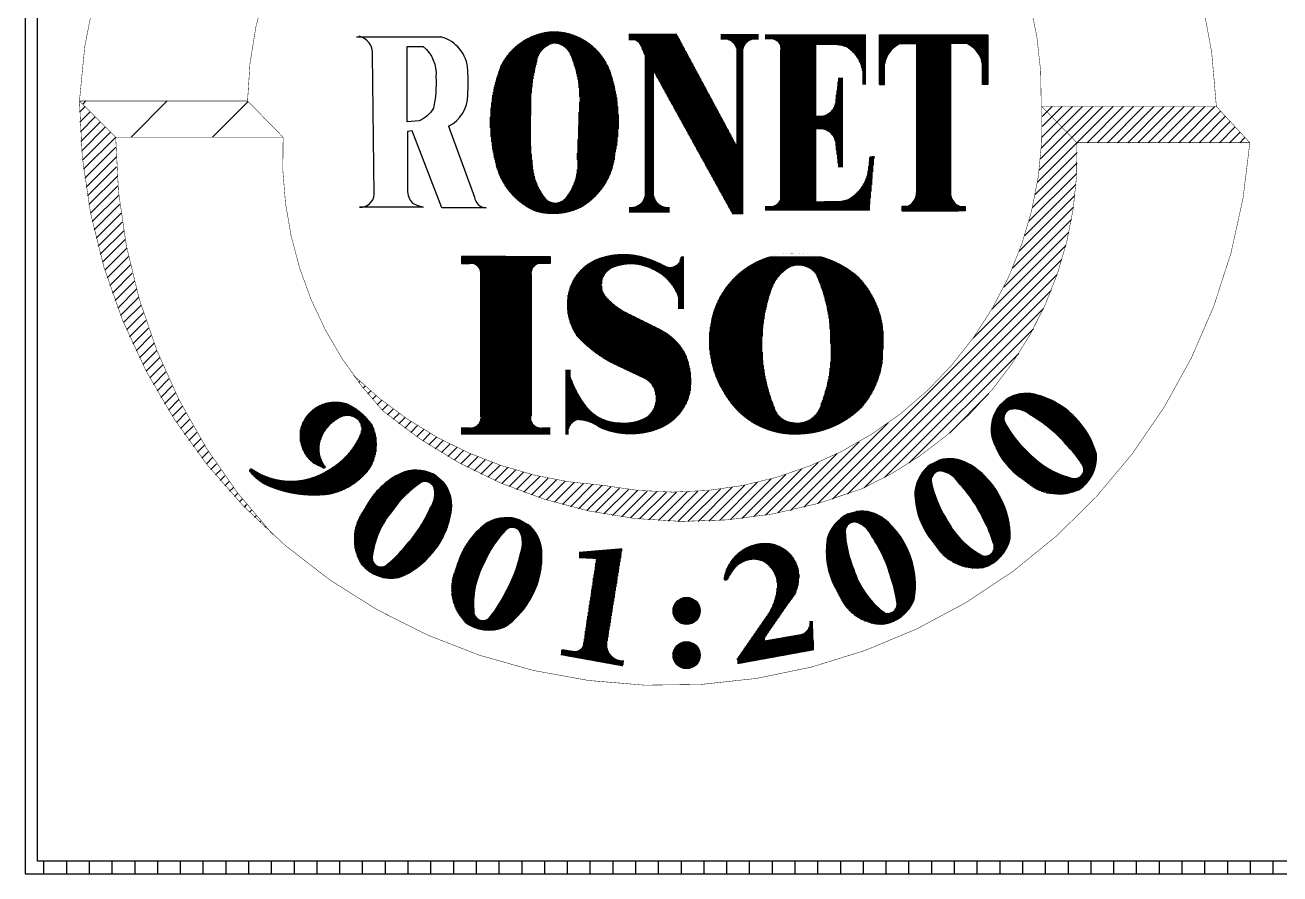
# Model space of a CAD drawing. Extents: x 271 to 16033, y -55852 to 2525.
# Drawn here: x 15930.407 to 15933.132, y -55792.312 to -55790.469 of the extents above; entities that cross this region are included whole.
import ezdxf

# ---------------------------------------------------------------- set-up
doc = ezdxf.new("R2010")
doc.units = 0
doc.header["$MEASUREMENT"] = 0
doc.layers.add('1501-KIR-BETON', color=30, linetype='Continuous')
pattern_1 = [(90, (-11.1059755, -14.9656626), (-0.00125, 8e-20), [])]

msp = doc.modelspace()

# ---------------------------------------------------------------- hatches: boundary and pattern name
at = {"layer": '1501-KIR-BETON', "linetype": 'Continuous', "ltscale": 0.125}
h = msp.add_hatch(dxfattribs=at)
h.set_pattern_fill('ANSI31', color=250, scale=0.39543, angle=45, style=0, pattern_type=2)
h.set_pattern_definition([(90, (-439.163473, -591.78704), (-0.04942873692, 3e-18), [])])
h.paths.add_polyline_path([(15930.40698, -55789.25488), (15930.40698, -55792.31202), (15935.2559, -55792.31202), (15935.2559, -55789.25488)], flags=0)
h.paths.add_polyline_path([(15930.43414, -55789.28247), (15935.22791, -55789.28247), (15935.22791, -55792.284), (15930.43414, -55792.284)], flags=0)
h = msp.add_hatch(dxfattribs=at)
h.set_pattern_fill('ANSI31', color=250, scale=0.01, angle=45, style=0, pattern_type=2)
h.set_pattern_definition(pattern_1)
h.paths.add_polyline_path([(15931.54488, -55790.48321, 0.2501136), (15931.44105, -55790.55637, 0.1574805), (15931.42793, -55790.76275, 0.2496963), (15931.51537, -55790.87304, 0.1937019), (15931.61483, -55790.8643, 0.2418511), (15931.68806, -55790.74965, 0.1345752), (15931.67822, -55790.57166, 0.27258), (15931.57548, -55790.4843, 0.0684902)], flags=0)
h.paths.add_polyline_path([(15931.55471, -55790.50832, 0.3187713), (15931.51755, -55790.55091, 0.0714393), (15931.50553, -55790.66011, 0.0559692), (15931.51209, -55790.79442, 0.1149495), (15931.53941, -55790.84793, 0.3813604), (15931.57985, -55790.84574, 0.2103338), (15931.60608, -55790.75729), (15931.61046, -55790.65355, 0.1250519), (15931.59188, -55790.53344, 0.3039856)], flags=0)
h = msp.add_hatch(dxfattribs=at)
h.set_pattern_fill('ANSI31', color=250, scale=0.01, angle=45, style=0, pattern_type=2)
h.set_pattern_definition(pattern_1)
h.paths.add_polyline_path([(15931.71864, -55790.48761), (15931.82129, -55790.48761), (15931.95228, -55790.73122), (15931.95228, -55790.53122, 0.3757239), (15931.93315, -55790.50045), (15931.91838, -55790.50045), (15931.91838, -55790.48875), (15931.95913, -55790.48875), (15931.99988, -55790.48875), (15931.99988, -55790.50045), (15931.98511, -55790.50045, 0.3757239), (15931.96598, -55790.53122), (15931.96598, -55790.87917), (15931.94367, -55790.87917), (15931.77242, -55790.56899), (15931.77242, -55790.83208, 0.4837898), (15931.80598, -55790.86389), (15931.80598, -55790.87593), (15931.76296, -55790.87593), (15931.71993, -55790.87593), (15931.71993, -55790.86389, 0.4837898), (15931.75349, -55790.83208), (15931.75349, -55790.5347), (15931.74342, -55790.51185, 0.1718664), (15931.73136, -55790.50137), (15931.71864, -55790.50137)], flags=0)
h = msp.add_hatch(dxfattribs=at)
h.set_pattern_fill('ANSI31', color=250, scale=0.01, angle=45, style=0, pattern_type=2)
h.set_pattern_definition(pattern_1)
h.paths.add_polyline_path([(15932.01519, -55790.49933), (15932.01523, -55790.48938), (15932.23263, -55790.48938), (15932.23263, -55790.59798), (15932.22573, -55790.59798), (15932.22573, -55790.5704, 0.2271251), (15932.19036, -55790.5161, 0.0657499), (15932.16706, -55790.51179), (15932.12479, -55790.51179), (15932.12479, -55790.66608), (15932.13687, -55790.66608, 0.364132), (15932.16706, -55790.63505), (15932.17397, -55790.58333), (15932.18173, -55790.58333), (15932.18173, -55790.6803), (15932.18173, -55790.77727), (15932.17397, -55790.77727), (15932.16706, -55790.72555, 0.364132), (15932.13687, -55790.69452), (15932.12479, -55790.69452), (15932.12479, -55790.85181), (15932.16781, -55790.85118, 0.1045747), (15932.19437, -55790.84708, 0.2428724), (15932.238, -55790.78326), (15932.2418, -55790.7542), (15932.25075, -55790.75357), (15932.2404, -55790.87122), (15932.01523, -55790.87122), (15932.01527, -55790.86238), (15932.02523, -55790.86238, 0.382429), (15932.04771, -55790.84471), (15932.04771, -55790.52303, 0.4540371), (15932.02863, -55790.49933)], flags=0)
h = msp.add_hatch(dxfattribs=at)
h.set_pattern_fill('ANSI31', color=250, scale=0.01, angle=45, style=0, pattern_type=2)
h.set_pattern_definition(pattern_1)
h.paths.add_polyline_path([(15932.4161, -55790.83264), (15932.4161, -55790.50862), (15932.45185, -55790.50862, -0.253719), (15932.48588, -55790.55381), (15932.48588, -55790.59798), (15932.49708, -55790.59798), (15932.49708, -55790.48969), (15932.2619, -55790.48969), (15932.2619, -55790.59798), (15932.2731, -55790.59798), (15932.2731, -55790.55381, -0.253719), (15932.30713, -55790.50862), (15932.34288, -55790.50862), (15932.34288, -55790.83264, -0.3154562), (15932.32177, -55790.863), (15932.31057, -55790.863), (15932.31057, -55790.87247), (15932.43333, -55790.87247), (15932.44841, -55790.87247), (15932.44841, -55790.863), (15932.43721, -55790.863, -0.3154562)], flags=0)
h = msp.add_hatch(dxfattribs=at)
h.set_pattern_fill('ANSI31', color=250, style=0, pattern_type=2)
h.set_pattern_definition([(45, (-1843.54321, -272.9211), (-0.08838834765, 0.08838834765), [])])
h.paths.add_polyline_path([(15930.52504, -55790.63358), (15930.6037, -55790.71217), (15930.96721, -55790.71217), (15930.89003, -55790.63358)], flags=0)
h = msp.add_hatch(dxfattribs=at)
h.set_pattern_fill('ANSI31', color=250, scale=0.01, angle=45, style=0, pattern_type=2)
h.set_pattern_definition(pattern_1)
h.paths.add_polyline_path([(15931.50582, -55791.01174, -0.5139695), (15931.52988, -55790.98637), (15931.54725, -55790.98637), (15931.54725, -55790.97168), (15931.45102, -55790.97168), (15931.35478, -55790.97168), (15931.35478, -55790.98637), (15931.37215, -55790.98637, -0.5139695), (15931.39621, -55791.01174), (15931.39621, -55791.31755, -0.5139695), (15931.37215, -55791.34292), (15931.35478, -55791.34292), (15931.35478, -55791.35761), (15931.45102, -55791.35761), (15931.54725, -55791.35761), (15931.54725, -55791.34292), (15931.52988, -55791.34292, -0.5139695), (15931.50582, -55791.31755)], flags=0)
h = msp.add_hatch(dxfattribs=at)
h.set_pattern_fill('ANSI31', color=250, scale=0.01, angle=45, style=0, pattern_type=2)
h.set_pattern_definition(pattern_1)
h.paths.add_polyline_path([(15931.83692, -55790.97168), (15931.83692, -55791.08508), (15931.82628, -55791.08508), (15931.82628, -55791.06093, 0.2133943), (15931.77068, -55790.99958, 0.2219685), (15931.68172, -55790.9962, 0.4696341), (15931.66721, -55791.05755, 0.0990227), (15931.71411, -55791.09378), (15931.78277, -55791.12788, -0.1608866), (15931.84079, -55791.18295, -0.1426717), (15931.85094, -55791.267, -0.2315166), (15931.78954, -55791.34265, -0.2150732), (15931.65465, -55791.34265, 0.1657525), (15931.60581, -55791.32622, 0.3233938), (15931.58696, -55791.35134, 0.0091896), (15931.58696, -55791.35761), (15931.58067, -55791.35761), (15931.58067, -55791.21725), (15931.59034, -55791.21725), (15931.59034, -55791.22995, 0.0843412), (15931.62709, -55791.29854, 0.219811), (15931.69671, -55791.33188, 0.1581345), (15931.75763, -55791.3198, 0.279261), (15931.77649, -55791.27149, 0.2568073), (15931.75328, -55791.23671), (15931.68656, -55791.20512, -0.0909467), (15931.60629, -55791.14474, -0.2395513), (15931.59131, -55791.03692, -0.2501209), (15931.66576, -55790.97168, -0.1552993), (15931.75908, -55790.97538, -0.0421397), (15931.79389, -55790.99036, 0.3874877), (15931.82768, -55790.9847), (15931.83178, -55790.97168)], flags=0)
h = msp.add_hatch(dxfattribs=at)
h.set_pattern_fill('ANSI31', color=250, scale=0.01, angle=45, style=0, pattern_type=2)
h.set_pattern_definition(pattern_1)
h.paths.add_polyline_path([(15932.21505, -55791.01425, 0.1087526), (15932.13567, -55790.97168), (15932.0241, -55790.97168, 0.2581586), (15931.90052, -55791.09879, 0.2174175), (15931.92947, -55791.27393, 0.2467707), (15932.06919, -55791.35761), (15932.08868, -55791.35761, 0.1855698), (15932.22173, -55791.30102, 0.1881271), (15932.27017, -55791.17288, 0.2233731)], flags=0)
h.paths.add_polyline_path([(15932.02813, -55791.0414, -0.1854456), (15932.06923, -55790.99363, -0.3212835), (15932.1246, -55791.00872, -0.1077519), (15932.15625, -55791.15635, -0.1134406), (15932.13634, -55791.29032, -0.4155189), (15932.07343, -55791.33138, -0.3191683), (15932.034, -55791.2987, -0.1833689)], flags=0)
h = msp.add_hatch(dxfattribs=at)
h.set_pattern_fill('ANSI31', color=250, scale=0.01, angle=45, style=0, pattern_type=2)
h.set_pattern_definition(pattern_1)
h.paths.add_polyline_path([(15930.89729, -55791.43098, 0.3074167), (15931.06678, -55791.43425, 0.1626504), (15931.13475, -55791.35899, 0.3378705), (15931.12901, -55791.32463, 0.3482616), (15931.08398, -55791.32545, 0.2277949), (15931.04631, -55791.38189, 0.1911311), (15931.0586, -55791.42689, -1.0582718), (15931.05368, -55791.43016), (15931.03485, -55791.42116, -0.3117879), (15931.00701, -55791.34017, -0.4145913), (15931.10691, -55791.29108, -0.137025), (15931.16177, -55791.33853, -0.2518029), (15931.1544, -55791.43343, -0.1814776), (15931.06678, -55791.48824, -0.1243627), (15930.94478, -55791.47352, -0.1535401), (15930.89401, -55791.4367)], flags=0)
h = msp.add_hatch(dxfattribs=at)
h.set_pattern_fill('ANSI31', color=250, scale=0.01, angle=128.62385, style=0, pattern_type=2)
h.set_pattern_definition([(173.6238534714, (13.6397124, -12.6992912), (-0.000138818994368, -0.001242267799954), [])])
h.paths.add_polyline_path([(15932.69496, -55791.47799, 0.271671), (15932.73319, -55791.40043, 0.1289208), (15932.68724, -55791.3213, 0.1456077), (15932.59898, -55791.27052, 0.2012524), (15932.53732, -55791.28155), (15932.52311, -55791.2945, 0.217133), (15932.50604, -55791.36286, 0.1634547), (15932.56754, -55791.45069), (15932.59158, -55791.46905, 0.2690141)], flags=0)
h.paths.add_polyline_path([(15932.58677, -55791.39808, -0.0875353), (15932.53334, -55791.3303, -0.4003995), (15932.5453, -55791.30326, -0.2272147), (15932.59075, -55791.31587, -0.0817219), (15932.66705, -55791.37875, -0.0466858), (15932.70181, -55791.4214, -0.6743354), (15932.68382, -55791.45348, -0.1504211)], flags=0)
h = msp.add_hatch(dxfattribs=at)
h.set_pattern_fill('ANSI31', color=250, scale=0.01, angle=112.11343, style=0, pattern_type=2)
h.set_pattern_definition([(157.1134304365, (9.4683119, -16.0519413), (-0.000486135010846, -0.001151595741235), [])])
h.paths.add_polyline_path([(15932.48729, -55791.64681, 0.271671), (15932.54599, -55791.58332, 0.1289208), (15932.52442, -55791.49439, 0.1456077), (15932.45423, -55791.42062, 0.2012524), (15932.39198, -55791.41368), (15932.37468, -55791.42205, 0.217133), (15932.33888, -55791.48274, 0.1634547), (15932.37289, -55791.58443), (15932.39072, -55791.60887, 0.2690141)], flags=0)
h.paths.add_polyline_path([(15932.40628, -55791.53945, -0.0875353), (15932.37431, -55791.45928, -0.4003995), (15932.39346, -55791.43676, -0.2272147), (15932.43346, -55791.46176, -0.0817219), (15932.48874, -55791.54374, -0.0466858), (15932.50994, -55791.59451, -0.6743354), (15932.48358, -55791.62015, -0.1504211)], flags=0)
h = msp.add_hatch(dxfattribs=at)
h.set_pattern_fill('ANSI31', color=250, scale=0.01, angle=45, style=0, pattern_type=2)
h.set_pattern_definition(pattern_1)
h.paths.add_polyline_path([(15931.13724, -55791.63923, 0.271671), (15931.21856, -55791.66862, 0.1289208), (15931.2921, -55791.61416, 0.1456077), (15931.33276, -55791.52081, 0.2012524), (15931.31495, -55791.46075), (15931.30051, -55791.44807, 0.217133), (15931.23067, -55791.43869, 0.1634547), (15931.15021, -55791.50957), (15931.13464, -55791.5355, 0.2690141)], flags=0)
h.paths.add_polyline_path([(15931.20464, -55791.52284, -0.0875353), (15931.26606, -55791.46221, -0.4003995), (15931.29427, -55791.47109, -0.2272147), (15931.28679, -55791.51766, -0.0817219), (15931.23276, -55791.60048, -0.0466858), (15931.19423, -55791.63975, -0.6743354), (15931.16036, -55791.62544, -0.1504211)], flags=0)
h = msp.add_hatch(dxfattribs=at)
h.set_pattern_fill('ANSI31', color=250, scale=0.01, angle=103.01199, style=0, pattern_type=2)
h.set_pattern_definition([(148.0119930565, (6.8099627, -17.3475692), (-0.000662177175774, -0.001060198749237), [])])
h.paths.add_polyline_path([(15932.26937, -55791.77, 0.271671), (15932.33738, -55791.71659, 0.1289208), (15932.33015, -55791.62537, 0.1456077), (15932.27251, -55791.54143, 0.2012524), (15932.21214, -55791.52472), (15932.19374, -55791.53026, 0.217133), (15932.14878, -55791.58452, 0.1634547), (15932.16628, -55791.69031), (15932.18002, -55791.71726, 0.2690141)], flags=0)
h.paths.add_polyline_path([(15932.20637, -55791.65118, -0.0875353), (15932.18748, -55791.56696, -0.4003995), (15932.20996, -55791.54775, -0.2272147), (15932.24549, -55791.57876, -0.0817219), (15932.28711, -55791.66845, -0.0466858), (15932.30001, -55791.72194, -0.6743354), (15932.26993, -55791.74309, -0.1504211)], flags=0)
h = msp.add_hatch(dxfattribs=at)
h.set_pattern_fill('ANSI31', color=250, scale=0.01, angle=56.89781, style=0, pattern_type=2)
h.set_pattern_definition([(101.8978052015, (-7.7819632, -16.9338359), (-0.00122314610417, -0.000257708377538), [])])
h.paths.add_polyline_path([(15931.36177, -55791.7643, 0.271671), (15931.44741, -55791.77629, 0.1289208), (15931.50814, -55791.70784, 0.1456077), (15931.52869, -55791.60811, 0.2012524), (15931.49888, -55791.55301), (15931.48213, -55791.54359, 0.217133), (15931.41186, -55791.5488, 0.1634547), (15931.34774, -55791.63475), (15931.33785, -55791.66333, 0.2690141)], flags=0)
h.paths.add_polyline_path([(15931.40373, -55791.63651, -0.0875353), (15931.45134, -55791.56452, -0.4003995), (15931.48077, -55791.5674, -0.2272147), (15931.48305, -55791.61451, -0.0817219), (15931.44726, -55791.70668, -0.0466858), (15931.41766, -55791.75306, -0.6743354), (15931.38156, -55791.74604, -0.1504211)], flags=0)
h = msp.add_hatch(dxfattribs=at)
h.set_pattern_fill('ANSI31', color=250, scale=0.01, angle=45, style=0, pattern_type=2)
h.set_pattern_definition(pattern_1)
h.paths.add_polyline_path([(15931.61922, -55791.81664, -0.3738531), (15931.5957, -55791.82796), (15931.57306, -55791.82447), (15931.57131, -55791.83666), (15931.70472, -55791.86081), (15931.707, -55791.84883, -0.4434943), (15931.67047, -55791.81261), (15931.7037, -55791.60519), (15931.61051, -55791.61302), (15931.61051, -55791.62607), (15931.64796, -55791.62781)], flags=0)
h = msp.add_hatch(dxfattribs=at)
h.set_pattern_fill('ANSI31', color=250, scale=0.01, angle=45, style=0, pattern_type=2)
h.set_pattern_definition(pattern_1)
h.paths.add_polyline_path([(15932.03919, -55791.69842, -0.1272906), (15932.01593, -55791.75495), (15931.95378, -55791.84493), (15931.95493, -55791.85598), (15932.12002, -55791.82588), (15932.11697, -55791.76288), (15932.11125, -55791.76288, -0.3574946), (15932.09409, -55791.79145), (15932.0134, -55791.80555), (15932.01403, -55791.79792), (15932.06016, -55791.73077), (15932.07886, -55791.70564, 0.0951605), (15932.08799, -55791.66555, 0.3947194), (15932.01708, -55791.59356, 0.3754639), (15931.92443, -55791.67241, 0.5771956), (15931.93319, -55791.67176, -0.0811605), (15931.95378, -55791.64243, -0.2762068), (15932.00945, -55791.63329, -0.3359282)], flags=0)
h = msp.add_hatch(dxfattribs=at)
h.set_pattern_fill('ANSI31', color=250, scale=0.01, angle=45, style=0, pattern_type=2)
h.set_pattern_definition(pattern_1)
h.paths.add_polyline_path([(15931.87265, -55791.74087, 1), (15931.8139, -55791.74087, 1)], flags=0)
h = msp.add_hatch(dxfattribs=at)
h.set_pattern_fill('ANSI31', color=250, scale=0.01, angle=45, style=0, pattern_type=2)
h.set_pattern_definition(pattern_1)
h.paths.add_polyline_path([(15931.87265, -55791.83707, 1), (15931.8139, -55791.83707, 1)], flags=0)

# ---------------------------------------------------------------- linework, layer by layer
at = {"layer": '1501-KIR-BETON', "color": 250, "linetype": 'Continuous', "ltscale": 0.125}
for p, q in [((15931.1265, -55790.49426, 1172.19571), (15931.31, -55790.49426, 1172.19571)), ((15932.2619, -55790.59798, 1172.19571), (15932.2619, -55790.48969, 1172.19571)), ((15932.2619, -55790.48969, 1172.19571), (15932.49708, -55790.48969, 1172.19571)), ((15932.49708, -55790.48969, 1172.19571), (15932.49708, -55790.59798, 1172.19571)), ((15932.30713, -55790.50862, 1172.19571), (15932.34288, -55790.50862, 1172.19571)), ((15932.34288, -55790.50862, 1172.19571), (15932.34288, -55790.83288, 1172.19571)), ((15932.45185, -55790.50862, 1172.19571), (15932.4161, -55790.50862, 1172.19571)), ((15932.4161, -55790.50862, 1172.19571), (15932.4161, -55790.83288, 1172.19571)), ((15931.16496, -55790.83676, 1172.19571), (15931.16166, -55790.53268, 1172.19571)), ((15932.2731, -55790.59798, 1172.19571), (15932.2731, -55790.55381, 1172.19571)), ((15932.48588, -55790.59798, 1172.19571), (15932.48588, -55790.55381, 1172.19571)), ((15932.2619, -55790.59798, 1172.19571), (15932.2731, -55790.59798, 1172.19571)), ((15932.49708, -55790.59798, 1172.19571), (15932.48588, -55790.59798, 1172.19571)), ((15930.52505, -55790.63612, 1172.19571), (15930.52632, -55790.63485, 1172.19571)), ((15930.52533, -55790.65793, 1172.19571), (15930.53737, -55790.6459, 1172.19571)), ((15930.52597, -55790.67939, 1172.19571), (15930.54842, -55790.65694, 1172.19571)), ((15932.61461, -55790.64579, 1172.19571), (15932.61466, -55790.64573, 1172.19571)), ((15932.61466, -55790.64573, 1172.19571), (15932.61472, -55790.64567, 1172.19571)), ((15932.61528, -55790.66721, 1172.19571), (15932.62555, -55790.65694, 1172.19571)), ((15932.62555, -55790.65694, 1172.19571), (15932.63682, -55790.64567, 1172.19571)), ((15932.63644, -55790.66815, 1172.19571), (15932.65892, -55790.64567, 1172.19571)), ((15932.64732, -55790.67936, 1172.19571), (15932.68102, -55790.64567, 1172.19571)), ((15932.65821, -55790.69057, 1172.19571), (15932.70311, -55790.64567, 1172.19571)), ((15932.6691, -55790.70178, 1172.19571), (15932.72521, -55790.64567, 1172.19571)), ((15932.67998, -55790.71299, 1172.19571), (15932.74731, -55790.64567, 1172.19571)), ((15932.69087, -55790.7242, 1172.19571), (15932.7694, -55790.64567, 1172.19571)), ((15932.71291, -55790.72426, 1172.19571), (15932.7915, -55790.64567, 1172.19571)), ((15932.73501, -55790.72426, 1172.19571), (15932.8136, -55790.64567, 1172.19571)), ((15932.75711, -55790.72426, 1172.19571), (15932.83569, -55790.64567, 1172.19571)), ((15932.77921, -55790.72426, 1172.19571), (15932.85779, -55790.64567, 1172.19571)), ((15932.8013, -55790.72426, 1172.19571), (15932.87989, -55790.64567, 1172.19571)), ((15932.8234, -55790.72426, 1172.19571), (15932.90199, -55790.64567, 1172.19571)), ((15932.8455, -55790.72426, 1172.19571), (15932.92408, -55790.64567, 1172.19571)), ((15932.86759, -55790.72426, 1172.19571), (15932.94618, -55790.64567, 1172.19571)), ((15932.88969, -55790.72426, 1172.19571), (15932.96828, -55790.64567, 1172.19571)), ((15932.91179, -55790.72426, 1172.19571), (15932.99037, -55790.64567, 1172.19571)), ((15932.93388, -55790.72426, 1172.19571), (15933.00271, -55790.65543, 1172.19571)), ((15930.52696, -55790.7005, 1172.19571), (15930.55948, -55790.66798, 1172.19571)), ((15930.52827, -55790.72128, 1172.19571), (15930.57053, -55790.67903, 1172.19571)), ((15931.32648, -55790.68857, 1172.19571), (15931.38251, -55790.84225, 1172.19571)), ((15932.61485, -55790.71183, 1172.19571), (15932.64732, -55790.67936, 1172.19571)), ((15932.61538, -55790.68921, 1172.19571), (15932.63644, -55790.66815, 1172.19571)), ((15932.95598, -55790.72426, 1172.19571), (15933.01333, -55790.66691, 1172.19571)), ((15932.97808, -55790.72426, 1172.19571), (15933.02394, -55790.6784, 1172.19571)), ((15930.5299, -55790.74175, 1172.19571), (15930.58159, -55790.69007, 1172.19571)), ((15930.53183, -55790.76192, 1172.19571), (15930.59264, -55790.70111, 1172.19571)), ((15930.53405, -55790.7818, 1172.19571), (15930.60369, -55790.71216, 1172.19571)), ((15931.24737, -55790.69845, 1172.19571), (15931.23748, -55790.69954, 1172.19571)), ((15931.23748, -55790.69954, 1172.19571), (15931.23748, -55790.82688, 1172.19571)), ((15931.31219, -55790.86531, 1172.19571), (15931.24737, -55790.69845, 1172.19571)), ((15932.60885, -55790.78412, 1172.19571), (15932.67998, -55790.71299, 1172.19571)), ((15932.61167, -55790.75921, 1172.19571), (15932.6691, -55790.70178, 1172.19571)), ((15932.61364, -55790.73514, 1172.19571), (15932.65821, -55790.69057, 1172.19571)), ((15933.00018, -55790.72426, 1172.19571), (15933.03455, -55790.68988, 1172.19571)), ((15933.02227, -55790.72426, 1172.19571), (15933.04516, -55790.70137, 1172.19571)), ((15933.04437, -55790.72426, 1172.19571), (15933.05577, -55790.71285, 1172.19571)), ((15930.53655, -55790.80139, 1172.19571), (15930.604, -55790.73395, 1172.19571)), ((15932.60509, -55790.80998, 1172.19571), (15932.69087, -55790.7242, 1172.19571)), ((15930.53932, -55790.82072, 1172.19571), (15930.60465, -55790.75539, 1172.19571)), ((15932.59416, -55790.86511, 1172.19571), (15932.69119, -55790.76807, 1172.19571)), ((15932.60025, -55790.83692, 1172.19571), (15932.69136, -55790.74581, 1172.19571)), ((15930.54235, -55790.83979, 1172.19571), (15930.60565, -55790.77649, 1172.19571)), ((15930.54563, -55790.8586, 1172.19571), (15930.60697, -55790.79727, 1172.19571)), ((15932.58658, -55790.89478, 1172.19571), (15932.69037, -55790.79099, 1172.19571)), ((15930.54916, -55790.87717, 1172.19571), (15930.6086, -55790.81773, 1172.19571)), ((15932.5772, -55790.92626, 1172.19571), (15932.68883, -55790.81463, 1172.19571)), ((15930.55292, -55790.89551, 1172.19571), (15930.61054, -55790.83789, 1172.19571)), ((15932.56555, -55790.96, 1172.19571), (15932.68649, -55790.83907, 1172.19571)), ((15930.55691, -55790.91361, 1172.19571), (15930.61276, -55790.85777, 1172.19571)), ((15930.56113, -55790.9315, 1172.19571), (15930.61526, -55790.87736, 1172.19571)), ((15931.27154, -55790.86421, 1172.19571), (15931.13309, -55790.86421, 1172.19571)), ((15931.24847, -55790.85543, 1172.19571), (15931.25726, -55790.85982, 1172.19571)), ((15931.25726, -55790.85982, 1172.19571), (15931.27154, -55790.86421, 1172.19571)), ((15931.40779, -55790.86531, 1172.19571), (15931.31219, -55790.86531, 1172.19571)), ((15932.32177, -55790.863, 1172.19571), (15932.31057, -55790.863, 1172.19571)), ((15932.31057, -55790.863, 1172.19571), (15932.31057, -55790.87247, 1172.19571)), ((15932.31057, -55790.87247, 1172.19571), (15932.43333, -55790.87247, 1172.19571)), ((15932.44841, -55790.87247, 1172.19571), (15932.32565, -55790.87247, 1172.19571)), ((15932.43721, -55790.863, 1172.19571), (15932.44841, -55790.863, 1172.19571)), ((15932.44841, -55790.863, 1172.19571), (15932.44841, -55790.87247, 1172.19571)), ((15932.5509, -55790.99675, 1172.19571), (15932.68326, -55790.86439, 1172.19571)), ((15930.56556, -55790.94916, 1172.19571), (15930.61803, -55790.89669, 1172.19571)), ((15932.53198, -55791.03777, 1172.19571), (15932.67902, -55790.89073, 1172.19571)), ((15930.57021, -55790.96661, 1172.19571), (15930.62106, -55790.91576, 1172.19571)), ((15932.50613, -55791.08572, 1172.19571), (15932.67361, -55790.91824, 1172.19571)), ((15930.57506, -55790.98386, 1172.19571), (15930.62434, -55790.93457, 1172.19571)), ((15930.58012, -55791.0009, 1172.19571), (15930.62786, -55790.95315, 1172.19571)), ((15932.46538, -55791.14857, 1172.19571), (15932.66684, -55790.94711, 1172.19571)), ((15930.58537, -55791.01774, 1172.19571), (15930.63162, -55790.97149, 1172.19571)), ((15931.45102, -55790.97168, 1172.19571), (15931.35478, -55790.97168, 1172.19571)), ((15931.35478, -55790.97168, 1172.19571), (15931.35478, -55790.98637, 1172.19571)), ((15931.35478, -55790.98637, 1172.19571), (15931.37215, -55790.98637, 1172.19571)), ((15931.45102, -55790.97168, 1172.19571), (15931.54725, -55790.97168, 1172.19571)), ((15931.54725, -55790.98637, 1172.19571), (15931.52988, -55790.98637, 1172.19571)), ((15931.54725, -55790.97168, 1172.19571), (15931.54725, -55790.98637, 1172.19571)), ((15932.12826, -55791.50778, 1172.19571), (15932.65843, -55790.97761, 1172.19571)), ((15930.59081, -55791.0344, 1172.19571), (15930.63561, -55790.9896, 1172.19571)), ((15930.59645, -55791.05086, 1172.19571), (15930.63982, -55791.00749, 1172.19571)), ((15931.39621, -55791.01174, 1172.19571), (15931.39621, -55791.31755, 1172.19571)), ((15931.50582, -55791.01174, 1172.19571), (15931.50582, -55791.31755, 1172.19571)), ((15932.1598, -55791.49834, 1172.19571), (15932.648, -55791.01014, 1172.19571)), ((15930.60227, -55791.06713, 1172.19571), (15930.64425, -55791.02516, 1172.19571)), ((15930.60827, -55791.08323, 1172.19571), (15930.64889, -55791.04261, 1172.19571)), ((15930.61445, -55791.09915, 1172.19571), (15930.65373, -55791.05987, 1172.19571)), ((15932.19305, -55791.48719, 1172.19571), (15932.63497, -55791.04527, 1172.19571)), ((15930.62081, -55791.11489, 1172.19571), (15930.65878, -55791.07692, 1172.19571)), ((15930.62734, -55791.13045, 1172.19571), (15930.66402, -55791.09377, 1172.19571)), ((15932.22891, -55791.47342, 1172.19571), (15932.61835, -55791.08398, 1172.19571)), ((15930.63403, -55791.14585, 1172.19571), (15930.66945, -55791.11043, 1172.19571)), ((15930.6409, -55791.16108, 1172.19571), (15930.67508, -55791.12691, 1172.19571)), ((15930.64793, -55791.17615, 1172.19571), (15930.68089, -55791.1432, 1172.19571)), ((15932.27302, -55791.45142, 1172.19571), (15932.59635, -55791.12808, 1172.19571)), ((15930.65512, -55791.19106, 1172.19571), (15930.68688, -55791.1593, 1172.19571)), ((15930.66248, -55791.2058, 1172.19571), (15930.69304, -55791.17523, 1172.19571)), ((15930.66999, -55791.22039, 1172.19571), (15930.69939, -55791.19099, 1172.19571)), ((15930.67766, -55791.23482, 1172.19571), (15930.7059, -55791.20657, 1172.19571)), ((15932.32694, -55791.41959, 1172.19571), (15932.56452, -55791.18201, 1172.19571)), ((15930.68548, -55791.24909, 1172.19571), (15930.71259, -55791.22198, 1172.19571)), ((15931.12227, -55791.23215, 1172.19571), (15931.1227, -55791.23171, 1172.19571)), ((15930.69345, -55791.26321, 1172.19571), (15930.71944, -55791.23723, 1172.19571)), ((15930.70158, -55791.27719, 1172.19571), (15930.72645, -55791.25231, 1172.19571)), ((15931.13172, -55791.24479, 1172.19571), (15931.13404, -55791.24247, 1172.19571)), ((15931.14139, -55791.25722, 1172.19571), (15931.14559, -55791.25302, 1172.19571)), ((15930.70985, -55791.29101, 1172.19571), (15930.73363, -55791.26723, 1172.19571)), ((15930.71827, -55791.30468, 1172.19571), (15930.74096, -55791.28199, 1172.19571)), ((15931.15128, -55791.26942, 1172.19571), (15931.15734, -55791.26336, 1172.19571)), ((15931.16139, -55791.28141, 1172.19571), (15931.1693, -55791.2735, 1172.19571)), ((15931.17171, -55791.29319, 1172.19571), (15931.18146, -55791.28343, 1172.19571)), ((15932.41386, -55791.35476, 1172.19571), (15932.49969, -55791.26893, 1172.19571)), ((15932.52312, -55791.2945, 1172.19571), (15932.53732, -55791.28155, 1172.19571)), ((15930.72684, -55791.31821, 1172.19571), (15930.74846, -55791.29659, 1172.19571)), ((15930.73556, -55791.33159, 1172.19571), (15930.75611, -55791.31104, 1172.19571)), ((15931.18225, -55791.30475, 1172.19571), (15931.19384, -55791.29316, 1172.19571)), ((15931.19412, -55791.31497, 1172.19571), (15931.20642, -55791.30268, 1172.19571)), ((15931.2064, -55791.32479, 1172.19571), (15931.21921, -55791.31198, 1172.19571)), ((15930.74441, -55791.34483, 1172.19571), (15930.76391, -55791.32534, 1172.19571)), ((15930.75342, -55791.35793, 1172.19571), (15930.77187, -55791.33948, 1172.19571)), ((15931.21885, -55791.33443, 1172.19571), (15931.23221, -55791.32108, 1172.19571)), ((15931.23147, -55791.34391, 1172.19571), (15931.24542, -55791.32996, 1172.19571)), ((15931.24426, -55791.35322, 1172.19571), (15931.25886, -55791.33862, 1172.19571)), ((15932.09815, -55791.51579, 1172.19571), (15932.28109, -55791.33286, 1172.19571)), ((15930.76256, -55791.37088, 1172.19571), (15930.77997, -55791.35347, 1172.19571)), ((15930.77185, -55791.38369, 1172.19571), (15930.78823, -55791.36731, 1172.19571)), ((15931.25723, -55791.36235, 1172.19571), (15931.27251, -55791.34707, 1172.19571)), ((15931.27037, -55791.3713, 1172.19571), (15931.28638, -55791.35529, 1172.19571)), ((15931.28369, -55791.38008, 1172.19571), (15931.30048, -55791.36329, 1172.19571)), ((15930.78127, -55791.39636, 1172.19571), (15930.79663, -55791.38101, 1172.19571)), ((15930.79084, -55791.40889, 1172.19571), (15930.80518, -55791.39455, 1172.19571)), ((15931.29719, -55791.38868, 1172.19571), (15931.31481, -55791.37105, 1172.19571)), ((15931.31086, -55791.3971, 1172.19571), (15931.32938, -55791.37859, 1172.19571)), ((15931.32472, -55791.40534, 1172.19571), (15931.34418, -55791.38589, 1172.19571)), ((15931.33876, -55791.4134, 1172.19571), (15931.35922, -55791.39294, 1172.19571)), ((15932.06928, -55791.52257, 1172.19571), (15932.21824, -55791.37361, 1172.19571)), ((15930.80054, -55791.42129, 1172.19571), (15930.81387, -55791.40796, 1172.19571)), ((15930.81039, -55791.43354, 1172.19571), (15930.82271, -55791.42122, 1172.19571)), ((15931.35299, -55791.42127, 1172.19571), (15931.37451, -55791.39975, 1172.19571)), ((15931.36741, -55791.42894, 1172.19571), (15931.39005, -55791.4063, 1172.19571)), ((15931.38202, -55791.43643, 1172.19571), (15931.40585, -55791.4126, 1172.19571)), ((15931.39682, -55791.44372, 1172.19571), (15931.42192, -55791.41863, 1172.19571)), ((15931.41183, -55791.45082, 1172.19571), (15931.43826, -55791.42439, 1172.19571)), ((15932.0146, -55791.53305, 1172.19571), (15932.12927, -55791.41838, 1172.19571)), ((15932.04147, -55791.52828, 1172.19571), (15932.1703, -55791.39946, 1172.19571)), ((15932.37468, -55791.42205, 1172.19571), (15932.39198, -55791.41368, 1172.19571)), ((15930.82037, -55791.44566, 1172.19571), (15930.83169, -55791.43433, 1172.19571)), ((15930.83049, -55791.45763, 1172.19571), (15930.84081, -55791.44731, 1172.19571)), ((15931.30051, -55791.44807, 1172.19571), (15931.31495, -55791.46075, 1172.19571)), ((15931.42703, -55791.45771, 1172.19571), (15931.45488, -55791.42986, 1172.19571)), ((15931.44244, -55791.4644, 1172.19571), (15931.4718, -55791.43504, 1172.19571)), ((15931.45806, -55791.47088, 1172.19571), (15931.48901, -55791.43993, 1172.19571)), ((15931.47389, -55791.47714, 1172.19571), (15931.50654, -55791.4445, 1172.19571)), ((15931.48994, -55791.48319, 1172.19571), (15931.52438, -55791.44875, 1172.19571)), ((15931.96331, -55791.54015, 1172.19571), (15932.05878, -55791.44468, 1172.19571)), ((15931.98858, -55791.53698, 1172.19571), (15932.09252, -55791.43303, 1172.19571)), ((15930.84074, -55791.46948, 1172.19571), (15930.85007, -55791.46014, 1172.19571)), ((15930.85113, -55791.48118, 1172.19571), (15930.85948, -55791.47284, 1172.19571)), ((15931.50622, -55791.48901, 1172.19571), (15931.54257, -55791.45266, 1172.19571)), ((15931.52272, -55791.49461, 1172.19571), (15931.5611, -55791.45622, 1172.19571)), ((15931.53945, -55791.49997, 1172.19571), (15931.58001, -55791.45941, 1172.19571)), ((15931.55643, -55791.50509, 1172.19571), (15931.5993, -55791.46222, 1172.19571)), ((15931.57365, -55791.50996, 1172.19571), (15931.61899, -55791.46463, 1172.19571)), ((15931.59113, -55791.51458, 1172.19571), (15931.63911, -55791.4666, 1172.19571)), ((15931.60887, -55791.51894, 1172.19571), (15931.65969, -55791.46812, 1172.19571)), ((15931.62688, -55791.52303, 1172.19571), (15931.67859, -55791.47131, 1172.19571)), ((15931.64517, -55791.52683, 1172.19571), (15931.69765, -55791.47435, 1172.19571)), ((15931.66375, -55791.53035, 1172.19571), (15931.71712, -55791.47698, 1172.19571)), ((15931.68263, -55791.53356, 1172.19571), (15931.73704, -55791.47916, 1172.19571)), ((15931.82443, -55791.54645, 1172.19571), (15931.89173, -55791.47914, 1172.19571)), ((15931.84628, -55791.5467, 1172.19571), (15931.91664, -55791.47633, 1172.19571)), ((15931.8686, -55791.54647, 1172.19571), (15931.9425, -55791.47257, 1172.19571)), ((15931.89142, -55791.54574, 1172.19571), (15931.96944, -55791.46773, 1172.19571)), ((15931.91479, -55791.54448, 1172.19571), (15931.99763, -55791.46164, 1172.19571)), ((15931.93873, -55791.54263, 1172.19571), (15932.0273, -55791.45406, 1172.19571)), ((15930.86166, -55791.49275, 1172.19571), (15930.86902, -55791.48539, 1172.19571)), ((15930.87233, -55791.50418, 1172.19571), (15930.8787, -55791.49781, 1172.19571)), ((15931.70183, -55791.53647, 1172.19571), (15931.75742, -55791.48087, 1172.19571)), ((15931.72135, -55791.53904, 1172.19571), (15931.77831, -55791.48208, 1172.19571)), ((15931.74121, -55791.54128, 1172.19571), (15931.79973, -55791.48276, 1172.19571)), ((15931.76143, -55791.54315, 1172.19571), (15931.82173, -55791.48286, 1172.19571)), ((15931.78203, -55791.54465, 1172.19571), (15931.84435, -55791.48233, 1172.19571)), ((15931.80302, -55791.54576, 1172.19571), (15931.86767, -55791.48112, 1172.19571)), ((15930.88313, -55791.51548, 1172.19571), (15930.88852, -55791.51009, 1172.19571)), ((15930.89406, -55791.52664, 1172.19571), (15930.89847, -55791.52223, 1172.19571)), ((15932.19374, -55791.53026, 1172.19571), (15932.21214, -55791.52472, 1172.19571)), ((15930.90513, -55791.53767, 1172.19571), (15930.90856, -55791.53424, 1172.19571)), ((15930.91634, -55791.54856, 1172.19571), (15930.91879, -55791.54611, 1172.19571)), ((15930.92768, -55791.55931, 1172.19571), (15930.92916, -55791.55784, 1172.19571)), ((15931.48213, -55791.54359, 1172.19571), (15931.49888, -55791.55301, 1172.19571)), ((15930.93916, -55791.56993, 1172.19571), (15930.93966, -55791.56944, 1172.19571))]:
    msp.add_line(p, q, dxfattribs=at)
at = {"layer": '1501-KIR-BETON', "color": 250, "linetype": 'Continuous', "ltscale": 0.125, "elevation": 1172.19571}
for points in [[(15930.40698, -55789.25488), (15930.40698, -55792.31202), (15935.2559, -55792.31202), (15935.2559, -55789.25488)], [(15930.43415, -55789.28247), (15935.22791, -55789.28247), (15935.22791, -55792.284), (15930.43415, -55792.284)]]:
    msp.add_lwpolyline(points, close=True, dxfattribs=at)
for points, const_width in [([(15932.9937, -55790.64567, 0.9570203), (15930.52504, -55790.63358)], 0.001), ([(15932.61338, -55790.64567, 0.4222769), (15931.79948, -55789.80374, 0.4317698), (15930.89003, -55790.63358)], 0.001), ([(15931.1265, -55790.49426), (15931.31, -55790.49426, -0.3261943), (15931.36823, -55790.56671, -0.0232066), (15931.36823, -55790.6205, -0.283061), (15931.32648, -55790.68857), (15931.38251, -55790.84225, 0.3632948), (15931.40779, -55790.86531), (15931.31219, -55790.86531), (15931.24737, -55790.69845), (15931.23748, -55790.69954), (15931.23748, -55790.82688, 0.2160947), (15931.24847, -55790.85543), (15931.25726, -55790.85982), (15931.27154, -55790.86421), (15931.13309, -55790.86421, 0.411247), (15931.16496, -55790.83676), (15931.16166, -55790.53268, 0.3599333), (15931.132, -55790.49316)], 0.001), ([(15931.71864, -55790.48761), (15931.82129, -55790.48761), (15931.95228, -55790.73122), (15931.95228, -55790.53121, 0.3757239), (15931.93315, -55790.50045), (15931.91838, -55790.50045), (15931.91838, -55790.48875), (15931.95913, -55790.48875)], 0.0001), ([(15931.71864, -55790.48761), (15931.71864, -55790.50137), (15931.73136, -55790.50137, -0.1718664), (15931.74342, -55790.51185), (15931.75349, -55790.5347)], 0.0001), ([(15931.96598, -55790.87917), (15931.96598, -55790.53121, -0.3757239), (15931.98511, -55790.50045), (15931.99988, -55790.50045), (15931.99988, -55790.48875), (15931.95913, -55790.48875)], 0.0001), ([(15932.01523, -55790.48938), (15932.23263, -55790.48938), (15932.23263, -55790.59798), (15932.22573, -55790.59798), (15932.22573, -55790.5704, 0.2271251), (15932.19036, -55790.5161, 0.0657499), (15932.16707, -55790.51179), (15932.12479, -55790.51179), (15932.12479, -55790.66608), (15932.13687, -55790.66608, 0.364132), (15932.16707, -55790.63505), (15932.17397, -55790.58333), (15932.18173, -55790.58333), (15932.18173, -55790.6803)], 0.0001), ([(15931.55471, -55790.50832, 0.3187713), (15931.51755, -55790.55091, 0.0714393), (15931.50553, -55790.66011, 0.0559692), (15931.51209, -55790.79442, 0.1149495), (15931.53941, -55790.84792, 0.3813604), (15931.57985, -55790.84574, 0.2103338), (15931.60608, -55790.75729), (15931.61046, -55790.65355, 0.1250519), (15931.59188, -55790.53344, 0.3039856)], 0.0001), ([(15932.01523, -55790.87122), (15932.01527, -55790.86238), (15932.02523, -55790.86238, 0.382429), (15932.04771, -55790.84471), (15932.04771, -55790.52303, 0.4540371), (15932.02863, -55790.49933), (15932.01519, -55790.49933)], 0.0001), ([(15932.2619, -55790.59798), (15932.2731, -55790.59798), (15932.2731, -55790.55381, -0.253719), (15932.30713, -55790.50862), (15932.34288, -55790.50862), (15932.34288, -55790.83288, -0.3134061), (15932.32177, -55790.863), (15932.31057, -55790.863), (15932.31057, -55790.87247), (15932.43333, -55790.87247)], 0.0001), ([(15932.49708, -55790.59798), (15932.48588, -55790.59798), (15932.48588, -55790.55381, 0.253719), (15932.45185, -55790.50862), (15932.4161, -55790.50862), (15932.4161, -55790.83288, 0.3134061), (15932.43721, -55790.863), (15932.44841, -55790.863), (15932.44841, -55790.87247), (15932.32565, -55790.87247)], 0.0001), ([(15931.75349, -55790.5347), (15931.75349, -55790.83208, -0.4837898), (15931.71993, -55790.86389), (15931.71993, -55790.87592), (15931.76296, -55790.87592)], 0.0001), ([(15931.77242, -55790.56899), (15931.77242, -55790.83208, 0.4837898), (15931.80598, -55790.86389), (15931.80598, -55790.87592), (15931.76296, -55790.87592)], 0.0001), ([(15930.52504, -55790.63358, 0.962699), (15933.06631, -55790.72426)], 0.001), ([(15931.12016, -55791.22925, 0.180163), (15931.66184, -55791.46825, 0.4853392), (15932.6146, -55790.64567), (15932.69092, -55790.72426)], 0.001), ([(15932.12479, -55790.85181), (15932.12479, -55790.69452), (15932.13687, -55790.69452, -0.364132), (15932.16707, -55790.72555), (15932.17397, -55790.77727), (15932.18173, -55790.77727), (15932.18173, -55790.6803)], 0.0001), ([(15930.6037, -55790.71217, 0.1879229), (15930.94499, -55791.57522)], 0.001), ([(15930.96721, -55790.71217, 0.2039228), (15931.18405, -55791.30668)], 0.001), ([(15933.06631, -55790.72426), (15932.69092, -55790.72426, -0.303663), (15932.22416, -55791.47559, -0.2733648), (15931.18405, -55791.30668)], 0.001), ([(15932.01523, -55790.87122), (15932.2404, -55790.87122), (15932.25075, -55790.75357), (15932.2418, -55790.7542), (15932.238, -55790.78326, -0.2428724), (15932.19437, -55790.84708, -0.1045747), (15932.16781, -55790.85118), (15932.12479, -55790.85181)], 0.0001), ([(15931.45102, -55790.97168), (15931.35478, -55790.97168), (15931.35478, -55790.98637), (15931.37215, -55790.98637, -0.5139695), (15931.39621, -55791.01174), (15931.39621, -55791.31755)], 0.0001), ([(15931.45102, -55790.97168), (15931.54725, -55790.97168), (15931.54725, -55790.98637), (15931.52988, -55790.98637, 0.5139695), (15931.50582, -55791.01174), (15931.50582, -55791.31755)], 0.0001), ([(15931.83692, -55790.97168), (15931.83692, -55791.08508), (15931.82629, -55791.08508), (15931.82629, -55791.06093, 0.2133943), (15931.77068, -55790.99958, 0.2219685), (15931.68172, -55790.9962, 0.4696341), (15931.66722, -55791.05755, 0.0990227), (15931.71411, -55791.09378), (15931.78277, -55791.12788, -0.1608866), (15931.84079, -55791.18295, -0.1426717), (15931.85094, -55791.267, -0.2315166), (15931.78954, -55791.34265, -0.2150732), (15931.65465, -55791.34265, 0.1657525), (15931.60581, -55791.32622, 0.3233938), (15931.58696, -55791.35134, 0.0091896), (15931.58696, -55791.35761), (15931.58067, -55791.35761), (15931.58067, -55791.21725), (15931.59034, -55791.21725), (15931.59034, -55791.22995, 0.0843412), (15931.62709, -55791.29854, 0.219811), (15931.69671, -55791.33188, 0.1581345), (15931.75763, -55791.3198, 0.279261), (15931.77649, -55791.27149, 0.2568073), (15931.75328, -55791.23671), (15931.68656, -55791.20512, -0.0909467), (15931.6063, -55791.14474, -0.2395513), (15931.59131, -55791.03692, -0.2501209), (15931.66577, -55790.97168, -0.1552993), (15931.75908, -55790.97538, -0.0421397), (15931.79389, -55790.99036, 0.3874877), (15931.82768, -55790.9847), (15931.83178, -55790.97168)], 0.0001), ([(15931.90052, -55791.09879, -0.3202662), (15932.0653, -55790.96419, -0.1956094), (15932.21505, -55791.01425, -0.2233731), (15932.27017, -55791.17288, -0.1881271), (15932.22173, -55791.30102, -0.1855698), (15932.08868, -55791.35761, -0.2765352), (15931.92947, -55791.27393, -0.2174175)], 0.0001), ([(15932.02813, -55791.0414, -0.1854456), (15932.06923, -55790.99363, -0.3212835), (15932.1246, -55791.00872, -0.1077519), (15932.15625, -55791.15635, -0.1134406), (15932.13634, -55791.29032, -0.4155189), (15932.07343, -55791.33138, -0.3191683), (15932.034, -55791.2987)], 0.0001), ([(15932.034, -55791.2987, -0.1833689), (15932.02813, -55791.0414)], 0.0001), ([(15932.56754, -55791.45069, -0.1634547), (15932.50604, -55791.36286, -0.217133), (15932.52312, -55791.2945), (15932.53732, -55791.28155, -0.2012524), (15932.59898, -55791.27052, -0.1456077), (15932.68724, -55791.3213, -0.1289208), (15932.73319, -55791.40043, -0.271671), (15932.69496, -55791.47799)], 0.0001), ([(15931.45102, -55791.35761), (15931.35478, -55791.35761), (15931.35478, -55791.34292), (15931.37215, -55791.34292, 0.5139695), (15931.39621, -55791.31755)], 0.0001), ([(15931.45102, -55791.35761), (15931.54725, -55791.35761), (15931.54725, -55791.34292), (15931.52988, -55791.34292, -0.5139695), (15931.50582, -55791.31755)], 0.0001), ([(15932.37289, -55791.58443, -0.1634547), (15932.33888, -55791.48274, -0.217133), (15932.37468, -55791.42205), (15932.39198, -55791.41368, -0.2012524), (15932.45423, -55791.42062, -0.1456077), (15932.52442, -55791.49439, -0.1289208), (15932.54599, -55791.58332, -0.271671), (15932.48729, -55791.64681)], 0.0001), ([(15931.15021, -55791.50957, -0.1634547), (15931.23067, -55791.43869, -0.217133), (15931.30051, -55791.44807), (15931.31495, -55791.46075, -0.2012524), (15931.33276, -55791.52081, -0.1456077), (15931.2921, -55791.61416, -0.1289208), (15931.21856, -55791.66861, -0.271671), (15931.13724, -55791.63923)], 0.0001), ([(15931.19423, -55791.63975, -0.6743354), (15931.16036, -55791.62544, -0.1504211), (15931.20464, -55791.52284, -0.0875353), (15931.26606, -55791.46221, -0.4003995), (15931.29427, -55791.47109, -0.2272147), (15931.28679, -55791.51766, -0.0817219), (15931.23276, -55791.60048, -0.0466858)], 0.0001), ([(15931.13724, -55791.63923, -0.2690141), (15931.13464, -55791.5355), (15931.15021, -55791.50957)], 0.0001), ([(15932.16628, -55791.69031, -0.1634547), (15932.14878, -55791.58452, -0.217133), (15932.19374, -55791.53026), (15932.21214, -55791.52472, -0.2012524), (15932.27251, -55791.54143, -0.1456077), (15932.33015, -55791.62537, -0.1289208), (15932.33738, -55791.71659, -0.271671), (15932.26937, -55791.77)], 0.0001), ([(15931.34774, -55791.63475, -0.1634547), (15931.41186, -55791.5488, -0.217133), (15931.48213, -55791.54359), (15931.49888, -55791.55301, -0.2012524), (15931.52869, -55791.60811, -0.1456077), (15931.50814, -55791.70784, -0.1289208), (15931.44741, -55791.77629, -0.271671), (15931.36177, -55791.76429)], 0.0001), ([(15931.67047, -55791.81261, 0.4434943), (15931.707, -55791.84883), (15931.70472, -55791.86081), (15931.57131, -55791.83666), (15931.57306, -55791.82447), (15931.5957, -55791.82795, 0.3738531), (15931.61922, -55791.81664), (15931.64796, -55791.62781), (15931.61051, -55791.62607), (15931.61051, -55791.61302)], 0.0001), ([(15931.92443, -55791.67241, -0.3754639), (15932.01708, -55791.59356, -0.3947194), (15932.08799, -55791.66555, -0.0951605), (15932.07886, -55791.70564), (15932.06016, -55791.73077), (15932.01403, -55791.79792), (15932.0134, -55791.80555), (15932.09409, -55791.79145, 0.3574946), (15932.11125, -55791.76288), (15932.11697, -55791.76288)], 0.0001), ([(15932.11697, -55791.76288), (15932.12002, -55791.82588), (15931.95493, -55791.85598), (15931.95378, -55791.84493), (15932.01593, -55791.75495, 0.1272906), (15932.03919, -55791.69842, 0.3359282), (15932.00945, -55791.63329, 0.2762068), (15931.95378, -55791.64243, 0.0811605), (15931.9332, -55791.67176, -0.5771956), (15931.92443, -55791.67241)], 0.0001)]:
    msp.add_lwpolyline(points, format="xyb", dxfattribs=dict(at, const_width=const_width))
for points, const_width in [([(15931.54488, -55790.48321, 0.2501136), (15931.44105, -55790.55637, 0.1574805), (15931.42793, -55790.76275, 0.2496963), (15931.51537, -55790.87304, 0.1937019), (15931.61483, -55790.8643, 0.2418511), (15931.68806, -55790.74965, 0.1345752), (15931.67822, -55790.57166, 0.27258), (15931.57548, -55790.4843, 0.0684902)], 0.0001), ([(15931.23638, -55790.67869), (15931.23638, -55790.51512), (15931.25066, -55790.51512), (15931.25835, -55790.51512), (15931.27154, -55790.51512, -0.2433087), (15931.29901, -55790.58098, -0.0695928), (15931.29351, -55790.64905, -0.1757846), (15931.26275, -55790.67649)], 0.001), ([(15930.89729, -55791.43098, 0.3074167), (15931.06678, -55791.43425, 0.1626504), (15931.13475, -55791.35899, 0.3378705), (15931.12901, -55791.32463, 0.3482616), (15931.08398, -55791.32544, 0.2277949), (15931.04631, -55791.38189, 0.1911311), (15931.0586, -55791.42689, -1.0582718), (15931.05368, -55791.43016), (15931.03485, -55791.42116, -0.3117879), (15931.00701, -55791.34017, -0.4145913), (15931.10691, -55791.29108, -0.137025), (15931.16177, -55791.33853, -0.2518029), (15931.1544, -55791.43343, -0.1814776), (15931.06678, -55791.48824, -0.1243627), (15930.94478, -55791.47352, -0.1535401), (15930.89401, -55791.4367)], 0.0001)]:
    msp.add_lwpolyline(points, format="xyb", close=True, dxfattribs=dict(at, const_width=const_width))
for points, const_width in [([(15932.01519, -55790.49933), (15932.01523, -55790.48938)], 0.0001), ([(15932.2619, -55790.59798), (15932.2619, -55790.48969), (15932.49708, -55790.48969), (15932.49708, -55790.59798)], 0.0001), ([(15931.96598, -55790.87917), (15931.94367, -55790.87917), (15931.77242, -55790.56899)], 0.0001), ([(15930.52504, -55790.63358), (15930.89003, -55790.63358), (15930.96721, -55790.71217)], 0.001), ([(15930.52504, -55790.63358), (15930.6037, -55790.71217)], 0.001), ([(15932.61338, -55790.64567), (15932.9937, -55790.64567)], 0.001), ([(15932.9937, -55790.64567), (15933.06631, -55790.72426)], 0.001), ([(15930.6037, -55790.71217), (15930.96721, -55790.71217)], 0.001), ([(15931.61051, -55791.61302), (15931.7037, -55791.60519)], 0.0001), ([(15931.7037, -55791.60519), (15931.67047, -55791.81261)], 0.0001)]:
    msp.add_lwpolyline(points, dxfattribs=dict(at, const_width=const_width))
msp.add_lwpolyline([(15931.23638, -55790.67869), (15931.23638, -55790.51512), (15931.25066, -55790.51512), (15931.25835, -55790.51512), (15931.27154, -55790.51512, -0.2433087), (15931.29901, -55790.58098, -0.0695928), (15931.29351, -55790.64905, -0.1757846), (15931.26275, -55790.67649)], format="xyb", close=True, dxfattribs=at)
at = {"layer": '1501-KIR-BETON', "color": 250, "linetype": 'Continuous', "ltscale": 0.125}
for centre in [(15931.84328, -55791.74087, 1172.19571), (15931.84328, -55791.83707, 1172.19571)]:
    msp.add_circle(centre, 0.02937, dxfattribs=at)
for centre, radius, start, end in [((15931.12294, -55790.53086, 1172.19571), 0.03877, 357.30389, 436.48586), ((15931.28949, -55790.57037, 1172.19571), 0.07882, 2.6588, 74.92292), ((15932.33177, -55790.56258, 1172.19571), 0.05932, 114.54472, 171.49117), ((15932.42721, -55790.56258, 1172.19571), 0.05932, 8.50883, 65.45528), ((15930.78906, -55790.59361, 1172.19571), 0.57979, 357.3412, 362.6588), ((15931.29206, -55790.62061, 1172.19571), 0.07617, 296.86314, 360.08214), ((15931.13516, -55790.83439, 1172.19571), 0.02989, 266.02835, 355.44743), ((15931.27445, -55790.82904, 1172.19571), 0.03703, 176.66742, 225.44269), ((15931.40892, -55790.83869, 1172.19571), 0.02665, 187.69669, 267.55997), ((15932.31066, -55790.83276, 1172.19571), 0.03222, 290.18097, 359.78621), ((15932.44832, -55790.83276, 1172.19571), 0.03222, 180.21379, 249.81903), ((15931.3751, -55791.00766, 1172.19571), 0.0215, 349.0742, 457.88133), ((15931.52693, -55791.00766, 1172.19571), 0.0215, 82.11867, 190.9258), ((15932.5813, -55791.34953, 1172.19571), 0.08097, 77.38481, 122.90045), ((15932.55778, -55791.44423, 1172.19571), 0.17853, 43.51787, 76.65582), ((15932.58957, -55791.34742, 1172.19571), 0.08495, 141.47067, 190.47324), ((15932.5535, -55791.32305, 1172.19571), 0.02142, 112.49945, 199.78401), ((15932.55487, -55791.35699, 1172.19571), 0.05458, 48.89555, 100.09996), ((15932.75215, -55791.21276, 1172.19571), 0.24838, 208.24533, 228.25593), ((15932.43781, -55791.57916, 1172.19571), 0.30449, 41.16042, 59.84818), ((15932.55932, -55791.44849, 1172.19571), 0.1804, 15.45174, 44.83614), ((15932.66754, -55791.31522, 1172.19571), 0.16838, 196.43501, 233.56768), ((15932.45654, -55791.58577, 1172.19571), 0.29525, 33.82777, 44.5196), ((15932.42336, -55791.49167, 1172.19571), 0.08495, 124.96025, 173.96281), ((15932.41482, -55791.49135, 1172.19571), 0.08097, 60.87438, 106.39003), ((15932.36536, -55791.57546, 1172.19571), 0.17853, 27.00745, 60.1454), ((15932.72529, -55791.26814, 1172.19571), 0.18992, 223.17145, 257.38889), ((15932.68633, -55791.43381, 1172.19571), 0.01983, 262.73638, 398.7091), ((15932.64797, -55791.40662, 1172.19571), 0.08545, 303.35778, 364.15287), ((15931.29596, -55791.5939, 1172.19571), 0.16838, 112.81115, 149.94383), ((15931.2553, -55791.52, 1172.19571), 0.08495, 57.84682, 106.84938), ((15932.3957, -55791.45806, 1172.19571), 0.02142, 95.98903, 183.27359), ((15932.38737, -55791.49099, 1172.19571), 0.05458, 32.38512, 83.58953), ((15931.40718, -55791.66661, 1172.19571), 0.24838, 124.62148, 144.63208), ((15931.27551, -55791.48144, 1172.19571), 0.02142, 28.8756, 116.16016), ((15931.24193, -55791.48657, 1172.19571), 0.05458, 325.27169, 376.4761), ((15931.25228, -55791.51201, 1172.19571), 0.08097, 353.76095, 399.2766), ((15932.6175, -55791.40877, 1172.19571), 0.24838, 191.73491, 211.74551), ((15932.21199, -55791.67073, 1172.19571), 0.30449, 24.65, 43.33776), ((15932.50726, -55791.48296, 1172.19571), 0.16838, 179.92458, 217.05726), ((15932.36563, -55791.57999, 1172.19571), 0.1804, 358.94132, 388.32572), ((15931.34916, -55791.64607, 1172.19571), 0.18992, 139.5476, 173.76503), ((15931.00813, -55791.39491, 1172.19571), 0.30449, 317.53657, 336.22433), ((15931.15555, -55791.49915, 1172.19571), 0.17853, 319.89402, 353.03197), ((15932.23079, -55791.6067, 1172.19571), 0.08495, 115.85881, 164.86138), ((15932.22241, -55791.60504, 1172.19571), 0.08097, 51.77295, 97.28859), ((15931.50774, -55791.68722, 1172.19571), 0.16838, 124.70896, 161.84164), ((15931.45272, -55791.62329, 1172.19571), 0.08495, 69.74462, 118.74719), ((15931.46455, -55791.58139, 1172.19571), 0.02142, 40.7734, 128.05797), ((15931.44812, -55791.61609, 1172.19571), 0.08097, 5.65876, 51.1744), ((15932.20879, -55791.56914, 1172.19571), 0.02142, 86.88759, 174.17215), ((15932.19536, -55791.60034, 1172.19571), 0.05458, 23.28369, 74.4881), ((15932.16026, -55791.68026, 1172.19571), 0.17853, 17.90601, 51.04396), ((15932.57601, -55791.45423, 1172.19571), 0.18992, 206.66103, 240.87846), ((15932.22807, -55791.68239, 1172.19571), 0.29525, 17.31734, 28.00918), ((15931.63157, -55791.73544, 1172.19571), 0.24838, 136.51928, 156.52988), ((15931.43275, -55791.59334, 1172.19571), 0.05458, 337.1695, 388.37391), ((15932.31501, -55791.61137, 1172.19571), 0.16838, 170.82315, 207.95582), ((15932.4356, -55791.55555, 1172.19571), 0.24838, 182.63347, 202.64407), ((15931.99376, -55791.75007, 1172.19571), 0.30449, 15.54856, 34.23632), ((15932.46252, -55791.56503, 1172.19571), 0.08545, 286.84736, 347.64244), ((15931.00365, -55791.41425, 1172.19571), 0.29525, 310.20391, 320.89575), ((15931.15149, -55791.50115, 1172.19571), 0.1804, 291.82789, 321.21229), ((15931.18507, -55791.55184, 1172.19571), 0.30449, 329.43437, 348.12213), ((15931.35081, -55791.62345, 1172.19571), 0.17853, 331.79182, 364.92977), ((15932.49158, -55791.602, 1172.19571), 0.01983, 246.22595, 382.19868), ((15931.20295, -55791.58461, 1172.19571), 0.08545, 219.73393, 280.52901), ((15931.18019, -55791.62575, 1172.19571), 0.01983, 179.11252, 315.08525), ((15931.57056, -55791.7273, 1172.19571), 0.18992, 151.4454, 185.66284), ((15932.15981, -55791.68477, 1172.19571), 0.1804, 349.83988, 379.22428), ((15932.38744, -55791.59388, 1172.19571), 0.18992, 197.55959, 231.77703), ((15932.00779, -55791.76413, 1172.19571), 0.29525, 8.21591, 18.90774), ((15931.18468, -55791.5717, 1172.19571), 0.29525, 322.10172, 332.79355), ((15931.34725, -55791.62625, 1172.19571), 0.1804, 303.72569, 333.1101), ((15932.25786, -55791.68533, 1172.19571), 0.08545, 277.74592, 338.54101), ((15932.2807, -55791.72643, 1172.19571), 0.01983, 237.12452, 373.09724), ((15931.40103, -55791.74225, 1172.19571), 0.01983, 191.01033, 326.98305), ((15931.41481, -55791.6973, 1172.19571), 0.08545, 231.63173, 292.42682)]:
    msp.add_arc(centre, radius, start, end, dxfattribs=at)

doc.saveas('drawing.dxf')
